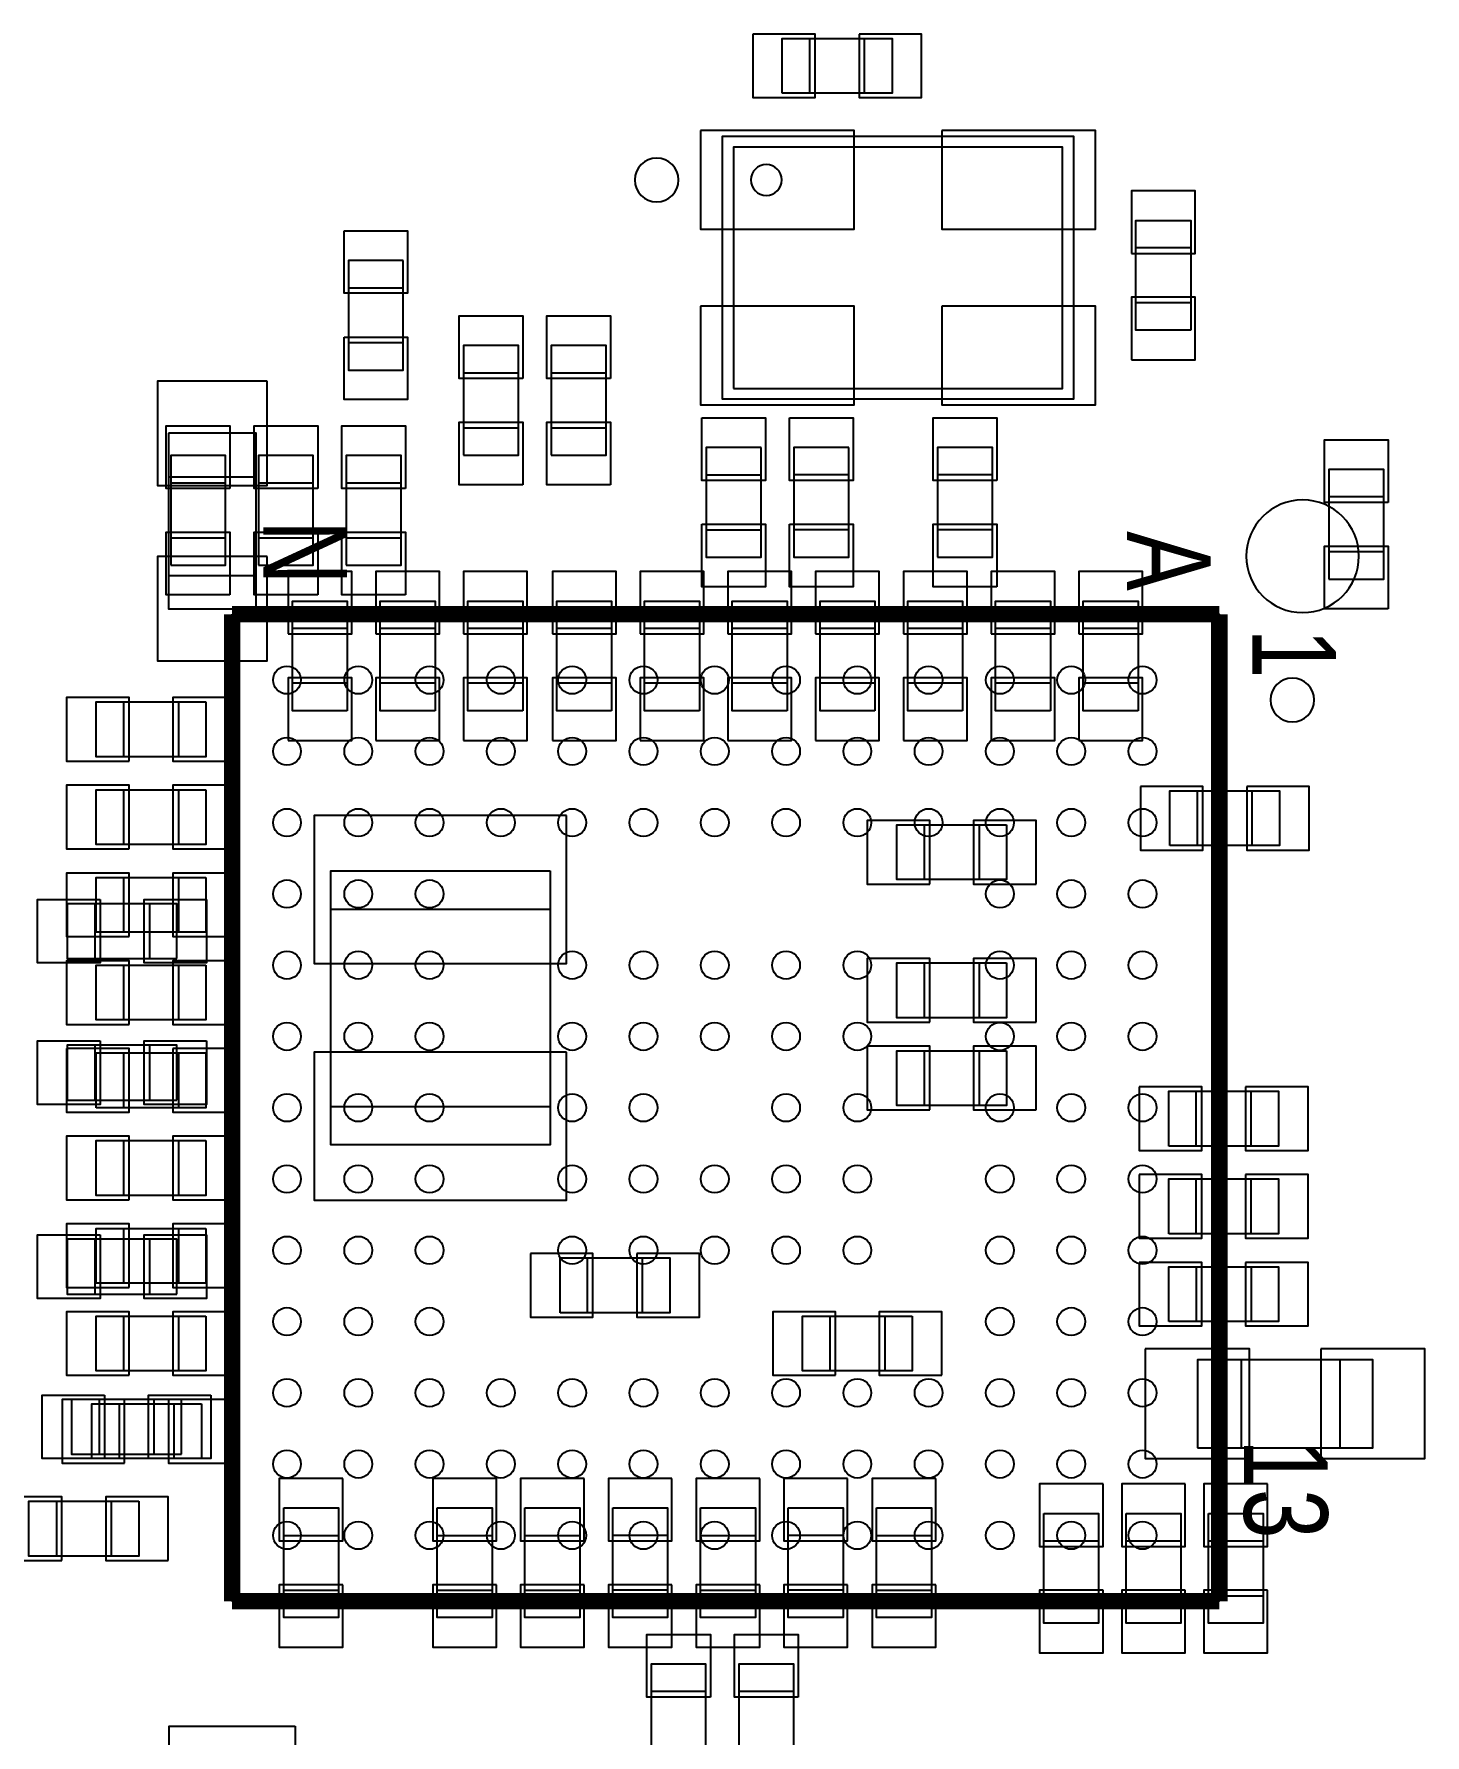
# Model space of a CAD drawing. Extents: x 2 to 217, y -24 to 87.
# Drawn here: x 104.82 to 117.5, y 17.73 to 33.24 of the extents above; entities that cross this region are included whole.
import ezdxf

# ---------------------------------------------------------------- set-up
doc = ezdxf.new("R2010")
doc.units = 0
for name, color, linetype in [('PARTS_BOTTOM', 12, 'CONTINUOUS'), ('PARTS_TOP', 30, 'CONTINUOUS'), ('PINS_BOTTOM', 5, 'CONTINUOUS'), ('PINS_TOP', 1, 'CONTINUOUS'), ('SILK_BOTTOM', 85, 'CONTINUOUS'), ('SILK_TOP', 2, 'CONTINUOUS')]:
    doc.layers.add(name, color=color, linetype=linetype)

msp = doc.modelspace()

# ---------------------------------------------------------------- linework, layer by layer
at = {"layer": 'PARTS_BOTTOM'}
for points in [[(111.638642, 32.701), (111.638642, 33.201), (112.638642, 33.201), (112.638642, 32.701), (111.638642, 32.701)], [(111.888642, 32.701), (111.888642, 33.201)], [(112.388642, 32.701), (112.388642, 33.201)], [(111.092642, 29.91), (111.092642, 32.31), (114.292642, 32.31), (114.292642, 29.91), (111.092642, 29.91), (111.092642, 30.01)], [(111.192642, 30.01), (114.192642, 30.01), (114.192642, 32.21), (111.192642, 32.21), (111.192642, 30.01)], [(115.362642, 30.54), (114.862642, 30.54), (114.862642, 31.54), (115.362642, 31.54), (115.362642, 30.54)], [(115.362642, 31.29), (114.862642, 31.29)], [(115.362642, 30.79), (114.862642, 30.79)], [(106.042642, 29.6), (106.042642, 28), (106.842642, 28), (106.842642, 29.6), (106.042642, 29.6)], [(106.842642, 29.2), (106.042642, 29.2)], [(106.842642, 28.3), (106.042642, 28.3)], [(107.672642, 27.07), (107.172642, 27.07), (107.172642, 28.07), (107.672642, 28.07), (107.672642, 27.07)], [(108.472642, 27.07), (107.972642, 27.07), (107.972642, 28.07), (108.472642, 28.07), (108.472642, 27.07)], [(109.272642, 27.07), (108.772642, 27.07), (108.772642, 28.07), (109.272642, 28.07), (109.272642, 27.07)], [(110.082642, 27.07), (109.582642, 27.07), (109.582642, 28.07), (110.082642, 28.07), (110.082642, 27.07)], [(110.882642, 27.07), (110.382642, 27.07), (110.382642, 28.07), (110.882642, 28.07), (110.882642, 27.07)], [(111.682642, 27.07), (111.182642, 27.07), (111.182642, 28.07), (111.682642, 28.07), (111.682642, 27.07)], [(112.482642, 27.07), (111.982642, 27.07), (111.982642, 28.07), (112.482642, 28.07), (112.482642, 27.07)], [(113.282642, 27.07), (112.782642, 27.07), (112.782642, 28.07), (113.282642, 28.07), (113.282642, 27.07)], [(114.082642, 27.07), (113.582642, 27.07), (113.582642, 28.07), (114.082642, 28.07), (114.082642, 27.07)], [(114.882642, 27.07), (114.382642, 27.07), (114.382642, 28.07), (114.882642, 28.07), (114.882642, 27.07)], [(107.672642, 27.82), (107.172642, 27.82)], [(108.472642, 27.82), (107.972642, 27.82)], [(109.272642, 27.82), (108.772642, 27.82)], [(110.082642, 27.82), (109.582642, 27.82)], [(110.882642, 27.82), (110.382642, 27.82)], [(111.682642, 27.82), (111.182642, 27.82)], [(112.482642, 27.82), (111.982642, 27.82)], [(113.282642, 27.82), (112.782642, 27.82)], [(114.082642, 27.82), (113.582642, 27.82)], [(114.882642, 27.82), (114.382642, 27.82)], [(107.672642, 27.32), (107.172642, 27.32)], [(108.472642, 27.32), (107.972642, 27.32)], [(109.272642, 27.32), (108.772642, 27.32)], [(110.082642, 27.32), (109.582642, 27.32)], [(110.882642, 27.32), (110.382642, 27.32)], [(111.682642, 27.32), (111.182642, 27.32)], [(112.482642, 27.32), (111.982642, 27.32)], [(113.282642, 27.32), (112.782642, 27.32)], [(114.082642, 27.32), (113.582642, 27.32)], [(114.882642, 27.32), (114.382642, 27.32)], [(106.382642, 27.15), (106.382642, 26.65), (105.382642, 26.65), (105.382642, 27.15), (106.382642, 27.15)], [(105.632642, 27.15), (105.632642, 26.65)], [(106.132642, 27.15), (106.132642, 26.65)], [(106.382642, 26.35), (106.382642, 25.85), (105.382642, 25.85), (105.382642, 26.35), (106.382642, 26.35)], [(105.632642, 26.35), (105.632642, 25.85)], [(106.132642, 26.35), (106.132642, 25.85)], [(115.172642, 25.84), (115.172642, 26.34), (116.172642, 26.34), (116.172642, 25.84), (115.172642, 25.84)], [(115.422642, 25.84), (115.422642, 26.34)], [(115.922642, 25.84), (115.922642, 26.34)], [(113.682642, 26.03), (113.682642, 25.53), (112.682642, 25.53), (112.682642, 26.03), (113.682642, 26.03)], [(112.932642, 26.03), (112.932642, 25.53)], [(113.432642, 26.03), (113.432642, 25.53)], [(109.521642, 25.611), (109.521642, 23.111), (107.521642, 23.111), (107.521642, 25.611), (109.521642, 25.611)], [(106.382642, 25.55), (106.382642, 25.05), (105.382642, 25.05), (105.382642, 25.55), (106.382642, 25.55)], [(105.632642, 25.55), (105.632642, 25.05)], [(106.132642, 25.55), (106.132642, 25.05)], [(107.521642, 25.261), (109.521642, 25.261)], [(106.382642, 24.75), (106.382642, 24.25), (105.382642, 24.25), (105.382642, 24.75), (106.382642, 24.75)], [(105.632642, 24.75), (105.632642, 24.25)], [(106.132642, 24.75), (106.132642, 24.25)], [(113.682642, 24.77), (113.682642, 24.27), (112.682642, 24.27), (112.682642, 24.77), (113.682642, 24.77)], [(112.932642, 24.77), (112.932642, 24.27)], [(113.432642, 24.77), (113.432642, 24.27)], [(105.382642, 23.45), (105.382642, 23.95), (106.382642, 23.95), (106.382642, 23.45), (105.382642, 23.45)], [(105.632642, 23.95), (105.632642, 23.45)], [(106.132642, 23.95), (106.132642, 23.45)], [(113.682642, 23.97), (113.682642, 23.47), (112.682642, 23.47), (112.682642, 23.97), (113.682642, 23.97)], [(112.932642, 23.97), (112.932642, 23.47)], [(113.432642, 23.97), (113.432642, 23.47)], [(115.162642, 23.1), (115.162642, 23.6), (116.162642, 23.6), (116.162642, 23.1), (115.162642, 23.1)], [(115.412642, 23.1), (115.412642, 23.6)], [(115.912642, 23.1), (115.912642, 23.6)], [(107.521642, 23.461), (109.521642, 23.461)], [(106.382642, 23.15), (106.382642, 22.65), (105.382642, 22.65), (105.382642, 23.15), (106.382642, 23.15)], [(105.632642, 23.15), (105.632642, 22.65)], [(106.132642, 23.15), (106.132642, 22.65)], [(115.162642, 22.3), (115.162642, 22.8), (116.162642, 22.8), (116.162642, 22.3), (115.162642, 22.3)], [(115.412642, 22.3), (115.412642, 22.8)], [(115.912642, 22.3), (115.912642, 22.8)], [(106.382642, 22.35), (106.382642, 21.85), (105.382642, 21.85), (105.382642, 22.35), (106.382642, 22.35)], [(105.632642, 22.35), (105.632642, 21.85)], [(106.132642, 22.35), (106.132642, 21.85)], [(109.612642, 21.58), (109.612642, 22.08), (110.612642, 22.08), (110.612642, 21.58), (109.612642, 21.58)], [(109.862642, 21.58), (109.862642, 22.08)], [(110.362642, 21.58), (110.362642, 22.08)], [(115.162642, 21.5), (115.162642, 22), (116.162642, 22), (116.162642, 21.5), (115.162642, 21.5)], [(115.412642, 22), (115.412642, 21.5)], [(115.912642, 22), (115.912642, 21.5)], [(106.382642, 21.55), (106.382642, 21.05), (105.382642, 21.05), (105.382642, 21.55), (106.382642, 21.55)], [(105.632642, 21.55), (105.632642, 21.05)], [(106.132642, 21.55), (106.132642, 21.05)], [(112.822642, 21.55), (112.822642, 21.05), (111.822642, 21.05), (111.822642, 21.55), (112.822642, 21.55)], [(112.072642, 21.55), (112.072642, 21.05)], [(112.572642, 21.55), (112.572642, 21.05)], [(115.422642, 20.35), (117.022642, 20.35), (117.022642, 21.15), (115.422642, 21.15), (115.422642, 20.35)], [(115.822642, 21.15), (115.822642, 20.35)], [(116.722642, 21.15), (116.722642, 20.35)], [(106.342642, 20.75), (106.342642, 20.25), (105.342642, 20.25), (105.342642, 20.75), (106.342642, 20.75)], [(105.592642, 20.75), (105.592642, 20.25)], [(106.092642, 20.75), (106.092642, 20.25)], [(105.770642, 19.861), (105.770642, 19.361), (104.770642, 19.361), (104.770642, 19.861), (105.770642, 19.861)], [(105.020642, 19.861), (105.020642, 19.361)], [(105.520642, 19.861), (105.520642, 19.361)], [(107.092642, 19.8), (107.592642, 19.8), (107.592642, 18.8), (107.092642, 18.8), (107.092642, 19.8)], [(108.492642, 19.8), (108.992642, 19.8), (108.992642, 18.8), (108.492642, 18.8), (108.492642, 19.8)], [(109.292642, 19.8), (109.792642, 19.8), (109.792642, 18.8), (109.292642, 18.8), (109.292642, 19.8)], [(110.092642, 19.8), (110.592642, 19.8), (110.592642, 18.8), (110.092642, 18.8), (110.092642, 19.8)], [(110.892642, 19.8), (111.392642, 19.8), (111.392642, 18.8), (110.892642, 18.8), (110.892642, 19.8)], [(111.692642, 19.8), (112.192642, 19.8), (112.192642, 18.8), (111.692642, 18.8), (111.692642, 19.8)], [(112.498642, 19.8), (112.998642, 19.8), (112.998642, 18.8), (112.498642, 18.8), (112.498642, 19.8)], [(114.022642, 19.75), (114.522642, 19.75), (114.522642, 18.75), (114.022642, 18.75), (114.022642, 19.75)], [(114.772642, 19.75), (115.272642, 19.75), (115.272642, 18.75), (114.772642, 18.75), (114.772642, 19.75)], [(115.522642, 19.75), (116.022642, 19.75), (116.022642, 18.75), (115.522642, 18.75), (115.522642, 19.75)], [(107.092642, 19.55), (107.592642, 19.55)], [(108.492642, 19.55), (108.992642, 19.55)], [(109.292642, 19.55), (109.792642, 19.55)], [(110.592642, 19.55), (110.092642, 19.55)], [(110.892642, 19.55), (111.392642, 19.55)], [(112.192642, 19.55), (111.692642, 19.55)], [(112.498642, 19.55), (112.998642, 19.55)], [(114.022642, 19.5), (114.522642, 19.5)], [(114.772642, 19.5), (115.272642, 19.5)], [(115.522642, 19.5), (116.022642, 19.5)], [(107.092642, 19.05), (107.592642, 19.05)], [(108.492642, 19.05), (108.992642, 19.05)], [(109.292642, 19.05), (109.792642, 19.05)], [(110.592642, 19.05), (110.092642, 19.05)], [(110.892642, 19.05), (111.392642, 19.05)], [(112.192642, 19.05), (111.692642, 19.05)], [(112.498642, 19.05), (112.998642, 19.05)], [(114.022642, 19), (114.522642, 19)], [(114.772642, 19), (115.272642, 19)], [(115.522642, 19), (116.022642, 19)]]:
    msp.add_lwpolyline(points, dxfattribs=at)
msp.add_lwpolyline([(111.492642, 31.7686, 1), (111.492642, 32.0514, 1)], format="xyb", close=True, dxfattribs=at)
at = {"layer": 'PARTS_TOP'}
for points in [[(108.182642, 31.177), (107.682642, 31.177), (107.682642, 30.177), (108.182642, 30.177), (108.182642, 31.177)], [(107.682642, 30.927), (108.182642, 30.927)], [(107.682642, 30.427), (108.182642, 30.427)], [(108.732642, 29.4), (109.232642, 29.4), (109.232642, 30.4), (108.732642, 30.4), (108.732642, 29.4)], [(109.532642, 29.4), (110.032642, 29.4), (110.032642, 30.4), (109.532642, 30.4), (109.532642, 29.4)], [(108.732642, 30.15), (109.232642, 30.15)], [(109.532642, 30.15), (110.032642, 30.15)], [(108.732642, 29.65), (109.232642, 29.65)], [(109.532642, 29.65), (110.032642, 29.65)], [(106.062642, 28.397), (106.562642, 28.397), (106.562642, 29.397), (106.062642, 29.397), (106.062642, 28.397)], [(106.862642, 28.397), (107.362642, 28.397), (107.362642, 29.397), (106.862642, 29.397), (106.862642, 28.397)], [(107.662642, 28.397), (108.162642, 28.397), (108.162642, 29.397), (107.662642, 29.397), (107.662642, 28.397)], [(111.444642, 29.47), (110.944642, 29.47), (110.944642, 28.47), (111.444642, 28.47), (111.444642, 29.47)], [(112.244642, 29.47), (111.744642, 29.47), (111.744642, 28.47), (112.244642, 28.47), (112.244642, 29.47)], [(113.054642, 28.47), (113.554642, 28.47), (113.554642, 29.47), (113.054642, 29.47), (113.054642, 28.47)], [(110.944642, 29.22), (111.444642, 29.22)], [(112.244642, 29.22), (111.744642, 29.22)], [(113.554642, 29.22), (113.054642, 29.22)], [(116.622642, 28.27), (117.122642, 28.27), (117.122642, 29.27), (116.622642, 29.27), (116.622642, 28.27)], [(106.062642, 29.147), (106.562642, 29.147)], [(106.862642, 29.147), (107.362642, 29.147)], [(107.662642, 29.147), (108.162642, 29.147)], [(117.122642, 29.02), (116.622642, 29.02)], [(110.944642, 28.72), (111.444642, 28.72)], [(112.244642, 28.72), (111.744642, 28.72)], [(113.554642, 28.72), (113.054642, 28.72)], [(106.062642, 28.647), (106.562642, 28.647)], [(106.862642, 28.647), (107.362642, 28.647)], [(107.662642, 28.647), (108.162642, 28.647)], [(117.122642, 28.52), (116.622642, 28.52)], [(106.119642, 24.81), (106.119642, 25.31), (105.119642, 25.31), (105.119642, 24.81), (106.119642, 24.81)], [(105.369642, 25.31), (105.369642, 24.81)], [(105.869642, 25.31), (105.869642, 24.81)], [(106.119642, 23.52), (106.119642, 24.02), (105.119642, 24.02), (105.119642, 23.52), (106.119642, 23.52)], [(105.369642, 24.02), (105.369642, 23.52)], [(105.869642, 24.02), (105.869642, 23.52)], [(106.119642, 21.75), (106.119642, 22.25), (105.119642, 22.25), (105.119642, 21.75), (106.119642, 21.75)], [(105.369642, 22.25), (105.369642, 21.75)], [(105.869642, 22.25), (105.869642, 21.75)], [(106.159642, 20.29), (106.159642, 20.79), (105.159642, 20.79), (105.159642, 20.29), (106.159642, 20.29)], [(105.409642, 20.79), (105.409642, 20.29)], [(105.909642, 20.79), (105.909642, 20.29)], [(110.442642, 17.375), (110.942642, 17.375), (110.942642, 18.375), (110.442642, 18.375), (110.442642, 17.375)], [(111.242642, 17.375), (111.742642, 17.375), (111.742642, 18.375), (111.242642, 18.375), (111.242642, 17.375)], [(110.942642, 18.125), (110.442642, 18.125)], [(111.742642, 18.125), (111.242642, 18.125)]]:
    msp.add_lwpolyline(points, dxfattribs=at)
msp.add_lwpolyline([(116.382042, 27.9655, 1), (116.382042, 28.9929, 1), (116.382042, 27.9655)], format="xyb", dxfattribs=at)
msp.add_lwpolyline([(106.622642, 27.95), (115.622642, 27.95), (115.622642, 18.95), (106.622642, 18.95)], close=True, dxfattribs=at)
at = {"layer": 'PINS_BOTTOM'}
for points in [[(111.368642, 33.241), (111.368642, 32.661), (111.938642, 32.661), (111.938642, 33.241)], [(112.338642, 33.241), (112.338642, 32.661), (112.908642, 32.661), (112.908642, 33.241)], [(110.892642, 32.36), (110.892642, 31.46), (112.292642, 31.46), (112.292642, 32.36)], [(113.092642, 32.36), (113.092642, 31.46), (114.492642, 31.46), (114.492642, 32.36)], [(114.822642, 31.24), (115.402642, 31.24), (115.402642, 31.81), (114.822642, 31.81)], [(110.892642, 30.76), (110.892642, 29.86), (112.292642, 29.86), (112.292642, 30.76)], [(113.092642, 30.76), (113.092642, 29.86), (114.492642, 29.86), (114.492642, 30.76)], [(114.822642, 30.27), (115.402642, 30.27), (115.402642, 30.84), (114.822642, 30.84)], [(106.942642, 30.075), (105.942642, 30.075), (105.942642, 29.125), (106.942642, 29.125)], [(106.942642, 28.475), (105.942642, 28.475), (105.942642, 27.525), (106.942642, 27.525)], [(107.132642, 27.77), (107.712642, 27.77), (107.712642, 28.34), (107.132642, 28.34)], [(107.932642, 27.77), (108.512642, 27.77), (108.512642, 28.34), (107.932642, 28.34)], [(108.732642, 27.77), (109.312642, 27.77), (109.312642, 28.34), (108.732642, 28.34)], [(109.542642, 27.77), (110.122642, 27.77), (110.122642, 28.34), (109.542642, 28.34)], [(110.342642, 27.77), (110.922642, 27.77), (110.922642, 28.34), (110.342642, 28.34)], [(111.142642, 27.77), (111.722642, 27.77), (111.722642, 28.34), (111.142642, 28.34)], [(111.942642, 27.77), (112.522642, 27.77), (112.522642, 28.34), (111.942642, 28.34)], [(112.742642, 27.77), (113.322642, 27.77), (113.322642, 28.34), (112.742642, 28.34)], [(113.542642, 27.77), (114.122642, 27.77), (114.122642, 28.34), (113.542642, 28.34)], [(114.342642, 27.77), (114.922642, 27.77), (114.922642, 28.34), (114.342642, 28.34)], [(107.132642, 26.8), (107.712642, 26.8), (107.712642, 27.37), (107.132642, 27.37)], [(107.932642, 26.8), (108.512642, 26.8), (108.512642, 27.37), (107.932642, 27.37)], [(108.732642, 26.8), (109.312642, 26.8), (109.312642, 27.37), (108.732642, 27.37)], [(109.542642, 26.8), (110.122642, 26.8), (110.122642, 27.37), (109.542642, 27.37)], [(110.342642, 26.8), (110.922642, 26.8), (110.922642, 27.37), (110.342642, 27.37)], [(111.142642, 26.8), (111.722642, 26.8), (111.722642, 27.37), (111.142642, 27.37)], [(111.942642, 26.8), (112.522642, 26.8), (112.522642, 27.37), (111.942642, 27.37)], [(112.742642, 26.8), (113.322642, 26.8), (113.322642, 27.37), (112.742642, 27.37)], [(113.542642, 26.8), (114.122642, 26.8), (114.122642, 27.37), (113.542642, 27.37)], [(114.342642, 26.8), (114.922642, 26.8), (114.922642, 27.37), (114.342642, 27.37)], [(105.682642, 26.61), (105.682642, 27.19), (105.112642, 27.19), (105.112642, 26.61)], [(106.652642, 26.61), (106.652642, 27.19), (106.082642, 27.19), (106.082642, 26.61)], [(105.682642, 25.81), (105.682642, 26.39), (105.112642, 26.39), (105.112642, 25.81)], [(106.652642, 25.81), (106.652642, 26.39), (106.082642, 26.39), (106.082642, 25.81)], [(114.902642, 26.38), (114.902642, 25.8), (115.472642, 25.8), (115.472642, 26.38)], [(115.872642, 26.38), (115.872642, 25.8), (116.442642, 25.8), (116.442642, 26.38)], [(109.671642, 26.116), (107.371642, 26.116), (107.371642, 24.766), (109.671642, 24.766)], [(112.982642, 25.49), (112.982642, 26.07), (112.412642, 26.07), (112.412642, 25.49)], [(113.952642, 25.49), (113.952642, 26.07), (113.382642, 26.07), (113.382642, 25.49)], [(105.682642, 25.01), (105.682642, 25.59), (105.112642, 25.59), (105.112642, 25.01)], [(106.652642, 25.01), (106.652642, 25.59), (106.082642, 25.59), (106.082642, 25.01)], [(105.682642, 24.21), (105.682642, 24.79), (105.112642, 24.79), (105.112642, 24.21)], [(106.652642, 24.21), (106.652642, 24.79), (106.082642, 24.79), (106.082642, 24.21)], [(112.982642, 24.23), (112.982642, 24.81), (112.412642, 24.81), (112.412642, 24.23)], [(113.952642, 24.23), (113.952642, 24.81), (113.382642, 24.81), (113.382642, 24.23)], [(105.112642, 23.99), (105.112642, 23.41), (105.682642, 23.41), (105.682642, 23.99)], [(106.082642, 23.99), (106.082642, 23.41), (106.652642, 23.41), (106.652642, 23.99)], [(109.671642, 23.956), (107.371642, 23.956), (107.371642, 22.606), (109.671642, 22.606)], [(112.982642, 23.43), (112.982642, 24.01), (112.412642, 24.01), (112.412642, 23.43)], [(113.952642, 23.43), (113.952642, 24.01), (113.382642, 24.01), (113.382642, 23.43)], [(114.892642, 23.64), (114.892642, 23.06), (115.462642, 23.06), (115.462642, 23.64)], [(115.862642, 23.64), (115.862642, 23.06), (116.432642, 23.06), (116.432642, 23.64)], [(105.682642, 22.61), (105.682642, 23.19), (105.112642, 23.19), (105.112642, 22.61)], [(106.652642, 22.61), (106.652642, 23.19), (106.082642, 23.19), (106.082642, 22.61)], [(114.892642, 22.84), (114.892642, 22.26), (115.462642, 22.26), (115.462642, 22.84)], [(115.862642, 22.84), (115.862642, 22.26), (116.432642, 22.26), (116.432642, 22.84)], [(105.682642, 21.81), (105.682642, 22.39), (105.112642, 22.39), (105.112642, 21.81)], [(106.652642, 21.81), (106.652642, 22.39), (106.082642, 22.39), (106.082642, 21.81)], [(109.342642, 22.12), (109.342642, 21.54), (109.912642, 21.54), (109.912642, 22.12)], [(110.312642, 22.12), (110.312642, 21.54), (110.882642, 21.54), (110.882642, 22.12)], [(114.892642, 22.04), (114.892642, 21.46), (115.462642, 21.46), (115.462642, 22.04)], [(115.862642, 22.04), (115.862642, 21.46), (116.432642, 21.46), (116.432642, 22.04)], [(105.682642, 21.01), (105.682642, 21.59), (105.112642, 21.59), (105.112642, 21.01)], [(106.652642, 21.01), (106.652642, 21.59), (106.082642, 21.59), (106.082642, 21.01)], [(112.122642, 21.01), (112.122642, 21.59), (111.552642, 21.59), (111.552642, 21.01)], [(113.092642, 21.01), (113.092642, 21.59), (112.522642, 21.59), (112.522642, 21.01)], [(114.947642, 21.25), (114.947642, 20.25), (115.897642, 20.25), (115.897642, 21.25)], [(116.547642, 21.25), (116.547642, 20.25), (117.497642, 20.25), (117.497642, 21.25)], [(105.642642, 20.21), (105.642642, 20.79), (105.072642, 20.79), (105.072642, 20.21)], [(106.612642, 20.21), (106.612642, 20.79), (106.042642, 20.79), (106.042642, 20.21)], [(107.632642, 20.07), (107.052642, 20.07), (107.052642, 19.5), (107.632642, 19.5)], [(109.032642, 20.07), (108.452642, 20.07), (108.452642, 19.5), (109.032642, 19.5)], [(109.832642, 20.07), (109.252642, 20.07), (109.252642, 19.5), (109.832642, 19.5)], [(110.632642, 20.07), (110.052642, 20.07), (110.052642, 19.5), (110.632642, 19.5)], [(111.432642, 20.07), (110.852642, 20.07), (110.852642, 19.5), (111.432642, 19.5)], [(112.232642, 20.07), (111.652642, 20.07), (111.652642, 19.5), (112.232642, 19.5)], [(113.038642, 20.07), (112.458642, 20.07), (112.458642, 19.5), (113.038642, 19.5)], [(114.562642, 20.02), (113.982642, 20.02), (113.982642, 19.45), (114.562642, 19.45)], [(115.312642, 20.02), (114.732642, 20.02), (114.732642, 19.45), (115.312642, 19.45)], [(116.062642, 20.02), (115.482642, 20.02), (115.482642, 19.45), (116.062642, 19.45)], [(105.070642, 19.321), (105.070642, 19.901), (104.500642, 19.901), (104.500642, 19.321)], [(106.040642, 19.321), (106.040642, 19.901), (105.470642, 19.901), (105.470642, 19.321)], [(107.632642, 19.1), (107.052642, 19.1), (107.052642, 18.53), (107.632642, 18.53)], [(109.032642, 19.1), (108.452642, 19.1), (108.452642, 18.53), (109.032642, 18.53)], [(109.832642, 19.1), (109.252642, 19.1), (109.252642, 18.53), (109.832642, 18.53)], [(110.632642, 19.1), (110.052642, 19.1), (110.052642, 18.53), (110.632642, 18.53)], [(111.432642, 19.1), (110.852642, 19.1), (110.852642, 18.53), (111.432642, 18.53)], [(112.232642, 19.1), (111.652642, 19.1), (111.652642, 18.53), (112.232642, 18.53)], [(113.038642, 19.1), (112.458642, 19.1), (112.458642, 18.53), (113.038642, 18.53)], [(114.562642, 19.05), (113.982642, 19.05), (113.982642, 18.48), (114.562642, 18.48)], [(115.312642, 19.05), (114.732642, 19.05), (114.732642, 18.48), (115.312642, 18.48)], [(116.062642, 19.05), (115.482642, 19.05), (115.482642, 18.48), (116.062642, 18.48)]]:
    msp.add_lwpolyline(points, close=True, dxfattribs=at)
at = {"layer": 'PINS_TOP'}
for points in [[(107.642642, 31.447), (108.222642, 31.447), (108.222642, 30.877), (107.642642, 30.877)], [(109.272642, 30.1), (108.692642, 30.1), (108.692642, 30.67), (109.272642, 30.67)], [(110.072642, 30.1), (109.492642, 30.1), (109.492642, 30.67), (110.072642, 30.67)], [(107.642642, 30.477), (108.222642, 30.477), (108.222642, 29.907), (107.642642, 29.907)], [(106.602642, 29.097), (106.022642, 29.097), (106.022642, 29.667), (106.602642, 29.667)], [(107.402642, 29.097), (106.822642, 29.097), (106.822642, 29.667), (107.402642, 29.667)], [(108.202642, 29.097), (107.622642, 29.097), (107.622642, 29.667), (108.202642, 29.667)], [(109.272642, 29.13), (108.692642, 29.13), (108.692642, 29.7), (109.272642, 29.7)], [(110.072642, 29.13), (109.492642, 29.13), (109.492642, 29.7), (110.072642, 29.7)], [(110.904642, 29.74), (111.484642, 29.74), (111.484642, 29.17), (110.904642, 29.17)], [(111.704642, 29.74), (112.284642, 29.74), (112.284642, 29.17), (111.704642, 29.17)], [(113.594642, 29.17), (113.014642, 29.17), (113.014642, 29.74), (113.594642, 29.74)], [(117.162642, 28.97), (116.582642, 28.97), (116.582642, 29.54), (117.162642, 29.54)], [(106.602642, 28.127), (106.022642, 28.127), (106.022642, 28.697), (106.602642, 28.697)], [(107.402642, 28.127), (106.822642, 28.127), (106.822642, 28.697), (107.402642, 28.697)], [(108.202642, 28.127), (107.622642, 28.127), (107.622642, 28.697), (108.202642, 28.697)], [(110.904642, 28.77), (111.484642, 28.77), (111.484642, 28.2), (110.904642, 28.2)], [(111.704642, 28.77), (112.284642, 28.77), (112.284642, 28.2), (111.704642, 28.2)], [(113.594642, 28.2), (113.014642, 28.2), (113.014642, 28.77), (113.594642, 28.77)], [(117.162642, 28), (116.582642, 28), (116.582642, 28.57), (117.162642, 28.57)], [(105.419642, 25.35), (105.419642, 24.77), (104.849642, 24.77), (104.849642, 25.35)], [(106.389642, 25.35), (106.389642, 24.77), (105.819642, 24.77), (105.819642, 25.35)], [(105.419642, 24.06), (105.419642, 23.48), (104.849642, 23.48), (104.849642, 24.06)], [(106.389642, 24.06), (106.389642, 23.48), (105.819642, 23.48), (105.819642, 24.06)], [(105.419642, 22.29), (105.419642, 21.71), (104.849642, 21.71), (104.849642, 22.29)], [(106.389642, 22.29), (106.389642, 21.71), (105.819642, 21.71), (105.819642, 22.29)], [(105.459642, 20.83), (105.459642, 20.25), (104.889642, 20.25), (104.889642, 20.83)], [(106.429642, 20.83), (106.429642, 20.25), (105.859642, 20.25), (105.859642, 20.83)], [(110.982642, 18.075), (110.402642, 18.075), (110.402642, 18.645), (110.982642, 18.645)], [(111.782642, 18.075), (111.202642, 18.075), (111.202642, 18.645), (111.782642, 18.645)], [(107.197642, 17.81), (107.197642, 16.01), (106.047642, 16.01), (106.047642, 17.81)]]:
    msp.add_lwpolyline(points, close=True, dxfattribs=at)
for centre in [(107.122742, 27.3499), (107.772742, 27.3499), (108.422742, 27.3499), (109.072642, 27.3499), (109.722642, 27.3499), (110.372642, 27.3499), (111.022642, 27.3499), (111.672642, 27.3499), (112.322642, 27.3499), (112.972642, 27.3499), (113.622542, 27.3499), (114.272542, 27.3499), (114.922542, 27.3499), (107.122742, 26.6999), (107.772742, 26.6999), (108.422742, 26.6999), (109.072642, 26.6999), (109.722642, 26.6999), (110.372642, 26.6999), (111.022642, 26.6999), (111.672642, 26.6999), (112.322642, 26.6999), (112.972642, 26.6999), (113.622542, 26.6999), (114.272542, 26.6999), (114.922542, 26.6999), (107.122742, 26.0499), (107.772742, 26.0499), (108.422742, 26.0499), (109.072642, 26.0499), (109.722642, 26.0499), (110.372642, 26.0499), (111.022642, 26.0499), (111.672642, 26.0499), (112.322642, 26.0499), (112.972642, 26.0499), (113.622542, 26.0499), (114.272542, 26.0499), (114.922542, 26.0499), (107.122742, 25.4), (107.772742, 25.4), (108.422742, 25.4), (113.622542, 25.4), (114.272542, 25.4), (114.922542, 25.4), (107.122742, 24.75), (107.772742, 24.75), (108.422742, 24.75), (109.722642, 24.75), (110.372642, 24.75), (111.022642, 24.75), (111.672642, 24.75), (112.322642, 24.75), (113.622542, 24.75), (114.272542, 24.75), (114.922542, 24.75), (107.122742, 24.1), (107.772742, 24.1), (108.422742, 24.1), (109.722642, 24.1), (110.372642, 24.1), (111.022642, 24.1), (111.672642, 24.1), (112.322642, 24.1), (113.622542, 24.1), (114.272542, 24.1), (114.922542, 24.1), (107.122742, 23.45), (107.772742, 23.45), (108.422742, 23.45), (109.722642, 23.45), (110.372642, 23.45), (111.672642, 23.45), (112.322642, 23.45), (113.622542, 23.45), (114.272542, 23.45), (114.922542, 23.45), (107.122742, 22.8), (107.772742, 22.8), (108.422742, 22.8), (109.722642, 22.8), (110.372642, 22.8), (111.022642, 22.8), (111.672642, 22.8), (112.322642, 22.8), (113.622542, 22.8), (114.272542, 22.8), (114.922542, 22.8), (107.122742, 22.15), (107.772742, 22.15), (108.422742, 22.15), (109.722642, 22.15), (110.372642, 22.15), (111.022642, 22.15), (111.672642, 22.15), (112.322642, 22.15), (113.622542, 22.15), (114.272542, 22.15), (114.922542, 22.15), (107.122742, 21.5), (107.772742, 21.5), (108.422742, 21.5), (113.622542, 21.5), (114.272542, 21.5), (114.922542, 21.5), (107.122742, 20.8501), (107.772742, 20.8501), (108.422742, 20.8501), (109.072642, 20.8501), (109.722642, 20.8501), (110.372642, 20.8501), (111.022642, 20.8501), (111.672642, 20.8501), (112.322642, 20.8501), (112.972642, 20.8501), (113.622542, 20.8501), (114.272542, 20.8501), (114.922542, 20.8501), (107.122742, 20.2001), (107.772742, 20.2001), (108.422742, 20.2001), (109.072642, 20.2001), (109.722642, 20.2001), (110.372642, 20.2001), (111.022642, 20.2001), (111.672642, 20.2001), (112.322642, 20.2001), (112.972642, 20.2001), (113.622542, 20.2001), (114.272542, 20.2001), (114.922542, 20.2001), (107.122742, 19.5501), (107.772742, 19.5501), (108.422742, 19.5501), (109.072642, 19.5501), (109.722642, 19.5501), (110.372642, 19.5501), (111.022642, 19.5501), (111.672642, 19.5501), (112.322642, 19.5501), (112.972642, 19.5501), (113.622542, 19.5501), (114.272542, 19.5501), (114.922542, 19.5501)]:
    msp.add_circle(centre, 0.127, dxfattribs=at)
at = {"layer": 'SILK_BOTTOM'}
msp.add_lwpolyline([(110.492642, 31.71, 1), (110.492642, 32.11, 1)], format="xyb", close=True, dxfattribs=at)
at = {"layer": 'SILK_TOP', "const_width": 0.15}
for points in [[(106.622642, 27.95), (106.622642, 18.95)], [(115.622642, 27.95), (106.622642, 27.95)], [(115.622642, 18.95), (115.622642, 27.95)], [(106.622642, 18.95), (115.622642, 18.95)]]:
    msp.add_lwpolyline(points, dxfattribs=at)
at = {"layer": 'SILK_TOP'}
msp.add_lwpolyline([(116.288642, 26.968, 1), (116.288642, 27.368, 1)], format="xyb", close=True, dxfattribs=at)

# ---------------------------------------------------------------- texts
at = {"layer": 'PARTS_TOP', "width": 0.8}
for s, p in [('N', (106.907842, 28.8094)), ('A', (114.781842, 28.7078)), ('1', (115.924842, 27.8188)), ('13', (115.848642, 20.4274))]:
    msp.add_text(s, height=0.762, rotation=270, dxfattribs=at).set_placement(p)

doc.saveas('drawing.dxf')
